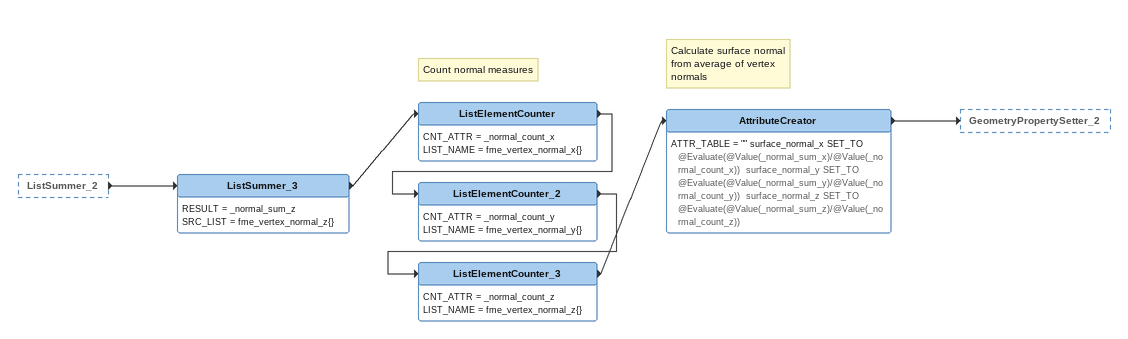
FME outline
ListSummer_2 [outside]
    -> ListSummer_3
ListSummer_3
    RESULT = _normal_sum_z
    SRC_LIST = fme_vertex_normal_z{}
    -> ListElementCounter
Note: Count normal measures
ListElementCounter
    CNT_ATTR = _normal_count_x
    LIST_NAME = fme_vertex_normal_x{}
    -> ListElementCounter_2
ListElementCounter_2
    CNT_ATTR = _normal_count_y
    LIST_NAME = fme_vertex_normal_y{}
    -> ListElementCounter_3
ListElementCounter_3
    CNT_ATTR = _normal_count_z
    LIST_NAME = fme_vertex_normal_z{}
    -> AttributeCreator
Note: Calculate surface normal / from average of vertex / normals
AttributeCreator
    ATTR_TABLE = "" surface_normal_x SET_TO @Evaluate(@Value(_normal_sum_x)/@Value(_normal_count_x))  surface_normal_y SET_TO @Evaluate(@Value(_normal_sum_y)/@Value(_normal_count_y))  surface_normal_z SET_TO @Evaluate(@Value(_normal_sum_z)/@Value(_normal_count_z))
    -> GeometryPropertySetter_2
